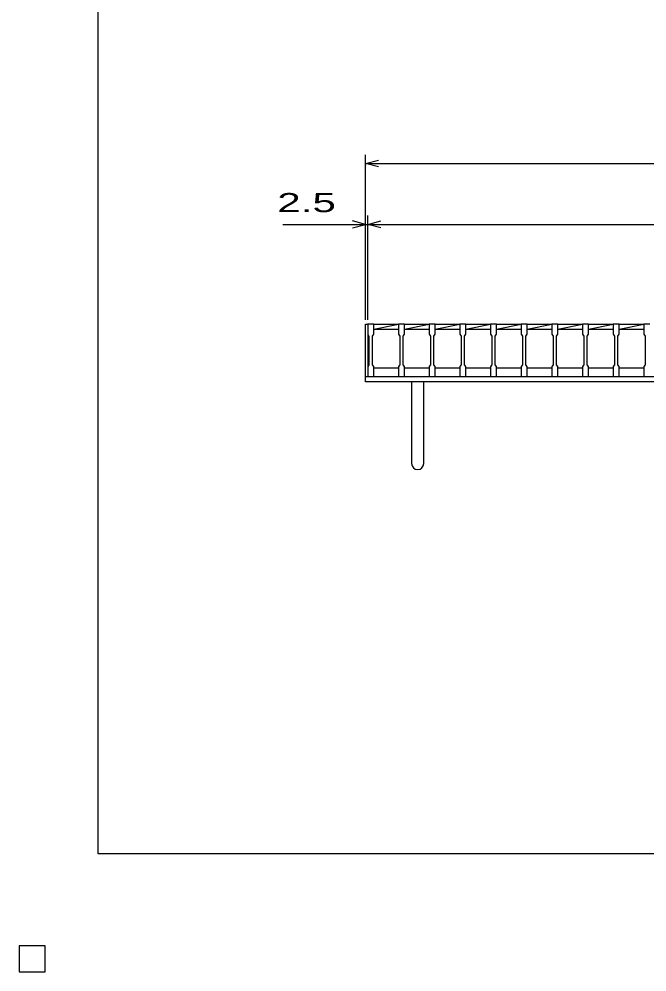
# Model space of a CAD drawing. Units: millimetres, scale not verified. Extents: x -1820 to 1731, y -1282 to 1054.
# Drawn here: x -1820 to -1098, y -1282 to -186 of the extents above; entities that cross this region are included whole.
import ezdxf
from ezdxf.enums import TextEntityAlignment as Align

# ---------------------------------------------------------------- set-up
doc = ezdxf.new("R2010")
doc.units = ezdxf.units.MM
doc.header["$LTSCALE"] = 10
for name, color, linetype, lineweight in [('0_2', 150, 'Continuous', 25), ('16', 3, 'Continuous', 25), ('19', 6, 'Continuous', 25), ('22', 4, 'Continuous', 25), ('24', 2, 'Continuous', 25), ('32', 4, 'Continuous', 25)]:
    doc.layers.add(name, color=color, linetype=linetype, lineweight=lineweight)
doc.styles.add('ベクトル', font='')
doc.styles.get('ベクトル').set_extended_font_data('ベクトル')

msp = doc.modelspace()

# ---------------------------------------------------------------- linework, layer by layer
at = {"layer": '0_2'}
for p, q in [((-1729, -1146.5), (-1729, 1053.5)), ((1731, -1146.5), (-1729, -1146.5)), ((-1790, -1252.5), (-1820, -1252.5)), ((-1820, -1252.5), (-1820, -1282.5)), ((-1790, -1252.5), (-1820, -1252.5)), ((-1820, -1252.5), (-1820, -1282.5)), ((-1790, -1252.5), (-1820, -1252.5)), ((-1820, -1252.5), (-1820, -1282.5)), ((-1790, -1252.5), (-1820, -1252.5)), ((-1820, -1252.5), (-1820, -1282.5)), ((-1790, -1252.5), (-1820, -1252.5)), ((-1820, -1252.5), (-1820, -1282.5)), ((-1790, -1282.5), (-1790, -1252.5)), ((-1790, -1282.5), (-1790, -1252.5)), ((-1790, -1282.5), (-1790, -1252.5)), ((-1790, -1282.5), (-1790, -1252.5)), ((-1790, -1282.5), (-1790, -1252.5)), ((-1820, -1282.5), (-1790, -1282.5)), ((-1820, -1282.5), (-1790, -1282.5)), ((-1820, -1282.5), (-1790, -1282.5)), ((-1820, -1282.5), (-1790, -1282.5)), ((-1820, -1282.5), (-1790, -1282.5))]:
    msp.add_line(p, q, dxfattribs=at)
at = {"layer": '16'}
for p, q in [((-1419, -537.5), (-1419, -536.8)), ((-1419, -536.8), (-1412, -536.8)), ((-1412, -536.8), (-1412, -537.5)), ((-1383.7, -537.5), (-1383.7, -536.8)), ((-1383.7, -536.8), (-1376.7, -536.8)), ((-1376.7, -536.8), (-1376.7, -537.5)), ((-1348.4, -537.5), (-1348.4, -536.8)), ((-1348.4, -536.8), (-1341.4, -536.8)), ((-1341.4, -536.8), (-1341.4, -537.5)), ((-1313.1, -537.5), (-1313.1, -536.8)), ((-1313.1, -536.8), (-1306.1, -536.8)), ((-1306.1, -536.8), (-1306.1, -537.5)), ((-1277.8, -537.5), (-1277.8, -536.8)), ((-1277.8, -536.8), (-1270.8, -536.8)), ((-1270.8, -536.8), (-1270.8, -537.5)), ((-1242.5, -537.5), (-1242.5, -536.8)), ((-1242.5, -536.8), (-1235.5, -536.8)), ((-1235.5, -536.8), (-1235.5, -537.5)), ((-1207.2, -537.5), (-1207.2, -536.8)), ((-1207.2, -536.8), (-1200.2, -536.8)), ((-1200.2, -536.8), (-1200.2, -537.5)), ((-1171.9, -537.5), (-1171.9, -536.8)), ((-1171.9, -536.8), (-1164.9, -536.8)), ((-1164.9, -536.8), (-1164.9, -537.5)), ((-1136.6, -537.5), (-1136.6, -536.8)), ((-1136.6, -536.8), (-1129.6, -536.8)), ((-1129.6, -536.8), (-1129.6, -537.5)), ((-1101.3, -537.5), (-1101.3, -536.8)), ((-1101.3, -536.8), (-1094.3, -536.8)), ((-1419, -537.5), (-1419, -549)), ((-1412, -537.5), (-1419, -537.5)), ((-1419, -537.5), (-1419, -587.5)), ((-1412, -549), (-1412, -537.5)), ((-1412, -537.5), (-1383.7, -537.5)), ((-1412, -543), (-1383.7, -537.5)), ((-1412, -543), (-1383.7, -543)), ((-1383.7, -537.5), (-1383.7, -549)), ((-1376.7, -537.5), (-1383.7, -537.5)), ((-1376.7, -549), (-1376.7, -537.5)), ((-1376.7, -537.5), (-1348.4, -537.5)), ((-1376.7, -543), (-1348.4, -537.5)), ((-1376.7, -543), (-1348.4, -543)), ((-1348.4, -537.5), (-1348.4, -549)), ((-1341.4, -537.5), (-1348.4, -537.5)), ((-1341.4, -549), (-1341.4, -537.5)), ((-1341.4, -537.5), (-1313.1, -537.5)), ((-1341.4, -543), (-1313.1, -537.5)), ((-1341.4, -543), (-1313.1, -543)), ((-1313.1, -537.5), (-1313.1, -549)), ((-1306.1, -537.5), (-1313.1, -537.5)), ((-1306.1, -549), (-1306.1, -537.5)), ((-1306.1, -537.5), (-1277.8, -537.5)), ((-1306.1, -543), (-1277.8, -537.5)), ((-1306.1, -543), (-1277.8, -543)), ((-1277.8, -537.5), (-1277.8, -549)), ((-1270.8, -537.5), (-1277.8, -537.5)), ((-1270.8, -549), (-1270.8, -537.5)), ((-1270.8, -537.5), (-1242.5, -537.5)), ((-1270.8, -543), (-1242.5, -537.5)), ((-1270.8, -543), (-1242.5, -543)), ((-1242.5, -537.5), (-1242.5, -549)), ((-1235.5, -537.5), (-1242.5, -537.5)), ((-1235.5, -549), (-1235.5, -537.5)), ((-1235.5, -537.5), (-1207.2, -537.5)), ((-1235.5, -543), (-1207.2, -537.5)), ((-1235.5, -543), (-1207.2, -543)), ((-1207.2, -537.5), (-1207.2, -549)), ((-1200.2, -537.5), (-1207.2, -537.5)), ((-1200.2, -549), (-1200.2, -537.5)), ((-1200.2, -537.5), (-1171.9, -537.5)), ((-1200.2, -543), (-1171.9, -537.5)), ((-1200.2, -543), (-1171.9, -543)), ((-1171.9, -537.5), (-1171.9, -549)), ((-1164.9, -537.5), (-1171.9, -537.5)), ((-1164.9, -549), (-1164.9, -537.5)), ((-1164.9, -537.5), (-1136.6, -537.5)), ((-1164.9, -543), (-1136.6, -537.5)), ((-1164.9, -543), (-1136.6, -543)), ((-1136.6, -537.5), (-1136.6, -549)), ((-1129.6, -537.5), (-1136.6, -537.5)), ((-1129.6, -549), (-1129.6, -537.5)), ((-1129.6, -537.5), (-1101.3, -537.5)), ((-1129.6, -543), (-1101.3, -537.5)), ((-1129.6, -543), (-1101.3, -543)), ((-1101.3, -537.5), (-1101.3, -549)), ((-1094.3, -537.5), (-1101.3, -537.5)), ((-1419, -549), (-1417.5, -551)), ((-1417.5, -551), (-1417.5, -584)), ((-1413.5, -551), (-1412, -549)), ((-1413.5, -584), (-1413.5, -551)), ((-1383.7, -549), (-1382.2, -551)), ((-1382.2, -551), (-1382.2, -584)), ((-1378.2, -551), (-1376.7, -549)), ((-1378.2, -584), (-1378.2, -551)), ((-1348.4, -549), (-1346.9, -551)), ((-1346.9, -551), (-1346.9, -584)), ((-1342.9, -551), (-1341.4, -549)), ((-1342.9, -584), (-1342.9, -551)), ((-1313.1, -549), (-1311.6, -551)), ((-1311.6, -551), (-1311.6, -584)), ((-1307.6, -551), (-1306.1, -549)), ((-1307.6, -584), (-1307.6, -551)), ((-1277.8, -549), (-1276.3, -551)), ((-1276.3, -551), (-1276.3, -584)), ((-1272.3, -551), (-1270.8, -549)), ((-1272.3, -584), (-1272.3, -551)), ((-1242.5, -549), (-1241, -551)), ((-1241, -551), (-1241, -584)), ((-1237, -551), (-1235.5, -549)), ((-1237, -584), (-1237, -551)), ((-1207.2, -549), (-1205.7, -551)), ((-1205.7, -551), (-1205.7, -584)), ((-1201.7, -551), (-1200.2, -549)), ((-1201.7, -584), (-1201.7, -551)), ((-1171.9, -549), (-1170.4, -551)), ((-1170.4, -551), (-1170.4, -584)), ((-1166.4, -551), (-1164.9, -549)), ((-1166.4, -584), (-1166.4, -551)), ((-1136.6, -549), (-1135.1, -551)), ((-1135.1, -551), (-1135.1, -584)), ((-1131.1, -551), (-1129.6, -549)), ((-1131.1, -584), (-1131.1, -551)), ((-1101.3, -549), (-1099.8, -551)), ((-1099.8, -551), (-1099.8, -584)), ((-1417.5, -584), (-1419, -586)), ((-1419, -586), (-1419, -597.5)), ((-1412, -586), (-1413.5, -584)), ((-1412, -597.5), (-1412, -586)), ((-1412, -587.5), (-1383.7, -587.5)), ((-1382.2, -584), (-1383.7, -586)), ((-1383.7, -586), (-1383.7, -597.5)), ((-1376.7, -586), (-1378.2, -584)), ((-1376.7, -597.5), (-1376.7, -586)), ((-1376.7, -587.5), (-1348.4, -587.5)), ((-1346.9, -584), (-1348.4, -586)), ((-1348.4, -586), (-1348.4, -597.5)), ((-1341.4, -586), (-1342.9, -584)), ((-1341.4, -597.5), (-1341.4, -586)), ((-1341.4, -587.5), (-1313.1, -587.5)), ((-1311.6, -584), (-1313.1, -586)), ((-1313.1, -586), (-1313.1, -597.5)), ((-1306.1, -586), (-1307.6, -584)), ((-1306.1, -597.5), (-1306.1, -586)), ((-1306.1, -587.5), (-1277.8, -587.5)), ((-1276.3, -584), (-1277.8, -586)), ((-1277.8, -586), (-1277.8, -597.5)), ((-1270.8, -586), (-1272.3, -584)), ((-1270.8, -597.5), (-1270.8, -586)), ((-1270.8, -587.5), (-1242.5, -587.5)), ((-1241, -584), (-1242.5, -586)), ((-1242.5, -586), (-1242.5, -597.5)), ((-1235.5, -586), (-1237, -584)), ((-1235.5, -597.5), (-1235.5, -586)), ((-1235.5, -587.5), (-1207.2, -587.5)), ((-1205.7, -584), (-1207.2, -586)), ((-1207.2, -586), (-1207.2, -597.5)), ((-1200.2, -586), (-1201.7, -584)), ((-1200.2, -597.5), (-1200.2, -586)), ((-1200.2, -587.5), (-1171.9, -587.5)), ((-1170.4, -584), (-1171.9, -586)), ((-1171.9, -586), (-1171.9, -597.5)), ((-1164.9, -586), (-1166.4, -584)), ((-1164.9, -597.5), (-1164.9, -586)), ((-1164.9, -587.5), (-1136.6, -587.5)), ((-1135.1, -584), (-1136.6, -586)), ((-1136.6, -586), (-1136.6, -597.5)), ((-1129.6, -586), (-1131.1, -584)), ((-1129.6, -597.5), (-1129.6, -586)), ((-1129.6, -587.5), (-1101.3, -587.5)), ((-1099.8, -584), (-1101.3, -586)), ((-1101.3, -586), (-1101.3, -597.5)), ((-1419, -597.5), (-1412, -597.5)), ((-1383.7, -597.5), (-1376.7, -597.5)), ((-1348.4, -597.5), (-1341.4, -597.5)), ((-1313.1, -597.5), (-1306.1, -597.5)), ((-1277.8, -597.5), (-1270.8, -597.5)), ((-1242.5, -597.5), (-1235.5, -597.5)), ((-1207.2, -597.5), (-1200.2, -597.5)), ((-1171.9, -597.5), (-1164.9, -597.5)), ((-1136.6, -597.5), (-1129.6, -597.5)), ((-1101.3, -597.5), (-1094.3, -597.5)), ((-1790, -1252.5), (-1820, -1252.5)), ((-1820, -1252.5), (-1820, -1282.5)), ((-1790, -1252.5), (-1820, -1252.5)), ((-1820, -1252.5), (-1820, -1282.5)), ((-1790, -1252.5), (-1820, -1252.5)), ((-1820, -1252.5), (-1820, -1282.5)), ((-1790, -1252.5), (-1820, -1252.5)), ((-1820, -1252.5), (-1820, -1282.5)), ((-1790, -1252.5), (-1820, -1252.5)), ((-1820, -1252.5), (-1820, -1282.5)), ((-1790, -1282.5), (-1790, -1252.5)), ((-1790, -1282.5), (-1790, -1252.5)), ((-1790, -1282.5), (-1790, -1252.5)), ((-1790, -1282.5), (-1790, -1252.5)), ((-1790, -1282.5), (-1790, -1252.5)), ((-1820, -1282.5), (-1790, -1282.5)), ((-1820, -1282.5), (-1790, -1282.5)), ((-1820, -1282.5), (-1790, -1282.5)), ((-1820, -1282.5), (-1790, -1282.5)), ((-1820, -1282.5), (-1790, -1282.5))]:
    msp.add_line(p, q, dxfattribs=at)
at = {"layer": '19'}
for p, q in [((-1421.5, -537.5), (-1419, -537.5)), ((-1421.5, -597.5), (-1421.5, -537.5)), ((-1421.5, -597.5), (-421.5, -597.5)), ((-1421.5, -603.5), (-1421.5, -597.5)), ((-421.5, -603.5), (-1421.5, -603.5)), ((-1368.5, -603.5), (-1368.5, -697.5)), ((-1354.5, -697.5), (-1354.5, -603.5))]:
    msp.add_line(p, q, dxfattribs=at)
msp.add_arc((-1361.5, -697.5), 7, 180, 0, dxfattribs=at)
at = {"layer": '22'}
for p, q in [((-1421.5, -532.5), (-1421.5, -342.5)), ((-1421.5, -352.5), (-1406.5, -348.5)), ((-1406.5, -356.5), (-1421.5, -352.5)), ((-1421.5, -352.5), (-421.5, -352.5)), ((-1421.5, -532.5), (-1421.5, -412.5)), ((-1419, -532.5), (-1419, -412.5)), ((-1516.5, -422.5), (-1421.5, -422.5)), ((-1421.5, -422.5), (-1436.5, -418.5)), ((-1436.5, -426.5), (-1421.5, -422.5)), ((-1421.5, -422.5), (-1419, -422.5)), ((-1419, -422.5), (-1404, -418.5)), ((-1404, -426.5), (-1419, -422.5)), ((-1419, -422.5), (-424, -422.5))]:
    msp.add_line(p, q, dxfattribs=at)
at = {"layer": '22', "color": 2}
for p, q in [((-1790, -1252.5), (-1820, -1252.5)), ((-1820, -1252.5), (-1820, -1282.5)), ((-1790, -1252.5), (-1820, -1252.5)), ((-1820, -1252.5), (-1820, -1282.5)), ((-1790, -1252.5), (-1820, -1252.5)), ((-1820, -1252.5), (-1820, -1282.5)), ((-1790, -1282.5), (-1790, -1252.5)), ((-1790, -1282.5), (-1790, -1252.5)), ((-1790, -1282.5), (-1790, -1252.5)), ((-1820, -1282.5), (-1790, -1282.5)), ((-1820, -1282.5), (-1790, -1282.5)), ((-1820, -1282.5), (-1790, -1282.5))]:
    msp.add_line(p, q, dxfattribs=at)
at = {"layer": '24', "color": 4}
for p, q in [((-1790, -1252.5), (-1820, -1252.5)), ((-1820, -1252.5), (-1820, -1282.5)), ((-1790, -1252.5), (-1820, -1252.5)), ((-1820, -1252.5), (-1820, -1282.5)), ((-1790, -1252.5), (-1820, -1252.5)), ((-1820, -1252.5), (-1820, -1282.5)), ((-1790, -1282.5), (-1790, -1252.5)), ((-1790, -1282.5), (-1790, -1252.5)), ((-1790, -1282.5), (-1790, -1252.5)), ((-1820, -1282.5), (-1790, -1282.5)), ((-1820, -1282.5), (-1790, -1282.5)), ((-1820, -1282.5), (-1790, -1282.5))]:
    msp.add_line(p, q, dxfattribs=at)
at = {"layer": '32'}
for p, q in [((-1790, -1252.5), (-1820, -1252.5)), ((-1820, -1252.5), (-1820, -1282.5)), ((-1790, -1252.5), (-1820, -1252.5)), ((-1820, -1252.5), (-1820, -1282.5)), ((-1790, -1252.5), (-1820, -1252.5)), ((-1820, -1252.5), (-1820, -1282.5)), ((-1790, -1252.5), (-1820, -1252.5)), ((-1820, -1252.5), (-1820, -1282.5)), ((-1790, -1252.5), (-1820, -1252.5)), ((-1820, -1252.5), (-1820, -1282.5)), ((-1790, -1282.5), (-1790, -1252.5)), ((-1790, -1282.5), (-1790, -1252.5)), ((-1790, -1282.5), (-1790, -1252.5)), ((-1790, -1282.5), (-1790, -1252.5)), ((-1790, -1282.5), (-1790, -1252.5)), ((-1820, -1282.5), (-1790, -1282.5)), ((-1820, -1282.5), (-1790, -1282.5)), ((-1820, -1282.5), (-1790, -1282.5)), ((-1820, -1282.5), (-1790, -1282.5)), ((-1820, -1282.5), (-1790, -1282.5))]:
    msp.add_line(p, q, dxfattribs=at)

# ---------------------------------------------------------------- texts
at = {"layer": '22', "color": 2, "style": 'ベクトル', "width": 1.65}
msp.add_text(' 2.5 ', height=21.99, dxfattribs=at).set_placement((-1536.5, -397.5), align=Align.MIDDLE_LEFT)

doc.saveas('drawing.dxf')
